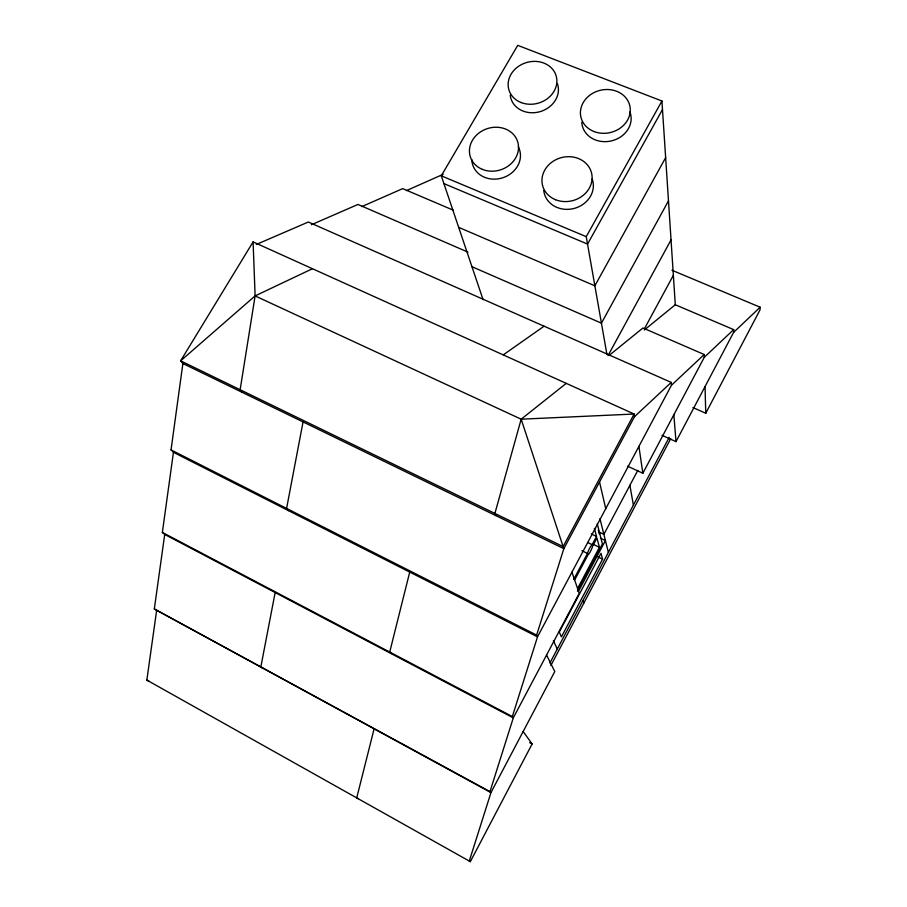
<?xml version="1.0" encoding="UTF-8"?>
<svg xmlns="http://www.w3.org/2000/svg" width="907" height="907" viewBox="0 0 907 907"><rect width="100%" height="100%" fill="white"/><g stroke="black" fill="none" stroke-linecap="round" stroke-linejoin="round"><path stroke-width="1.36" d="M662.031 435.315L675.998 441.641L733.616 332.37L733.661 329.615L675.296 304.752L644.367 329.989M671.928 270.229L760.157 307.224L759.998 309.922L705.748 413.263L692.914 407.549M609.504 355.113L642.961 327.983L704.206 354.524L671.463 385.237L537.5 636.85L173.441 452.321L171.038 449.895L182.885 363.526L180.629 360.839L253.087 241.908L634.14 414.034L634.526 416.653L563.837 548.656L536.627 635.093L537.5 636.85L512.342 716.564L513.294 717.868L489.973 791.641L490.97 792.571L469.282 861.049L470.336 861.65L532.126 743.955L523.158 731.53M571.943 572.158L579.244 593.359L513.294 717.868L164.711 534.427L162.364 532.443L173.441 452.321M546.57 655.047L554.778 671.543L490.97 792.571L154.326 608.96L164.711 534.427M149.088 681.372L146.843 680.103L156.616 610.57M253.087 241.908L255.116 295.909L240.14 389.738L242.169 392.334M303.051 421.925L286.589 508.43L288.539 510.664M275.15 592.543L260.842 666.94L262.758 668.334M409.726 572.079L389.727 652.054L391.189 653.618M374.081 728.933L356.723 797.877L358.208 798.727M566.251 383.366L521.174 419.193L494.905 513.441L495.914 515.641M549.925 662.983L669.207 437.344M550.832 665.579L670.761 438.569M637.836 470.336L603.869 534.359L598.813 531.933M577.623 588.416L599.425 547.306L596.953 538.021L592.6 546.229A5.839 1.088 -64.3 0 1 587.963 554.959L574.811 579.698M577.408 591.103L602.429 543.905L597.271 523.861M578.496 591.307L605.411 540.538L600.366 538.123M627.542 466.164L642.859 473.261L704.274 357.324L733.661 329.615M602.565 559.12L561.41 636.918L559.302 632.043L601.012 553.293L602.565 559.12L597.622 556.717M573.655 579.494L587.509 553.429A5.839 1.088 -64.3 0 1 589.607 548.282A5.839 1.088 -64.3 0 1 592.158 544.676L596.534 536.445L594.391 528.384M644.378 328.844L673.368 275.297M608.019 355.612L671.044 239.879M668.482 200.866L601.432 323.164L471.946 266.703M665.647 157.659L594.867 285.796L458.681 227.351M606.874 354.161L586.239 236.659L661.929 101.006L517.738 45.35L441.29 175.811L483.057 299.616M662.484 109.554L587.543 244.085L443.908 183.588M733.616 332.37L760.157 307.224M634.526 416.653L671.237 382.403L308.335 222.011L256.296 244.471M312.45 268.721L255.116 295.909L180.629 360.839L563.122 546.581L563.837 548.656L182.885 363.526M503.43 354.762L544.075 326.203M406.427 190.617L443.16 174.314M361.972 206.535L402.685 188.633L453.375 210.22M311.373 224.755L357.97 204.449L467.955 252.123M521.174 419.193L634.14 414.034L563.122 546.581L521.174 419.193L255.116 295.909M441.29 175.811L586.239 236.659M591.341 533.951L596.534 536.445M593.087 544.245L599.425 547.306M587.713 542.533L592.158 544.676M581.943 550.73L587.509 553.429M171.038 449.895L536.627 635.093M162.364 532.443L512.342 716.564M529.643 742.64L532.126 743.955M154.326 608.96L489.973 791.641M146.843 680.103L470.336 861.65M553.406 640.671L557.272 649.095M583.008 600.423L583.893 603.008M598.291 530.107L599.334 534.11M599.969 518.691L608.37 552.431M599.538 482.002L605.74 508.68M629.9 485.302L633.381 505.12M638.902 446.38L642.859 473.261M671.237 382.403L671.463 385.237M673.844 414.782L675.998 441.641M661.929 101.006L675.296 304.763M704.206 354.524L704.274 357.324M705.045 386.552L705.748 413.263M592.192 178.985A25.045 22.074 -14.8 0 1 573.439 208.61A25.045 22.074 -14.8 0 1 543.758 190.459M629.923 111.856A24.863 21.553 -13.2 0 1 610.91 141.016A24.863 21.553 -13.2 0 1 581.795 122.286M518.282 146.741A24.602 21.485 -18.3 0 1 501.56 178.146A24.602 21.485 -18.3 0 1 471.833 159.598M557.34 83.489A24.41 20.997 -16.4 0 1 539.064 111.924A24.41 20.997 -16.4 0 1 510.233 95.235M521.185 102.57A24.636 21.144 -16.4 0 0 556.864 80.179A24.636 21.144 -16.4 0 0 519.484 65.701A24.636 21.144 -16.4 0 0 521.185 102.57M482.422 169.394A24.84 21.643 -18.3 0 0 518.521 146.696A24.84 21.643 -18.3 0 0 481.027 131.56A24.84 21.643 -18.3 0 0 482.422 169.394M594.096 131.56A25.101 21.711 -13.3 0 0 630.252 108.795A25.101 21.711 -13.3 0 0 591.727 93.886A25.101 21.711 -13.3 0 0 594.096 131.56M555.526 199.71A25.294 22.256 -14.9 0 0 592.101 176.65A25.294 22.256 -14.9 0 0 553.474 161.049A25.294 22.256 -14.9 0 0 555.526 199.71"/></g></svg>
